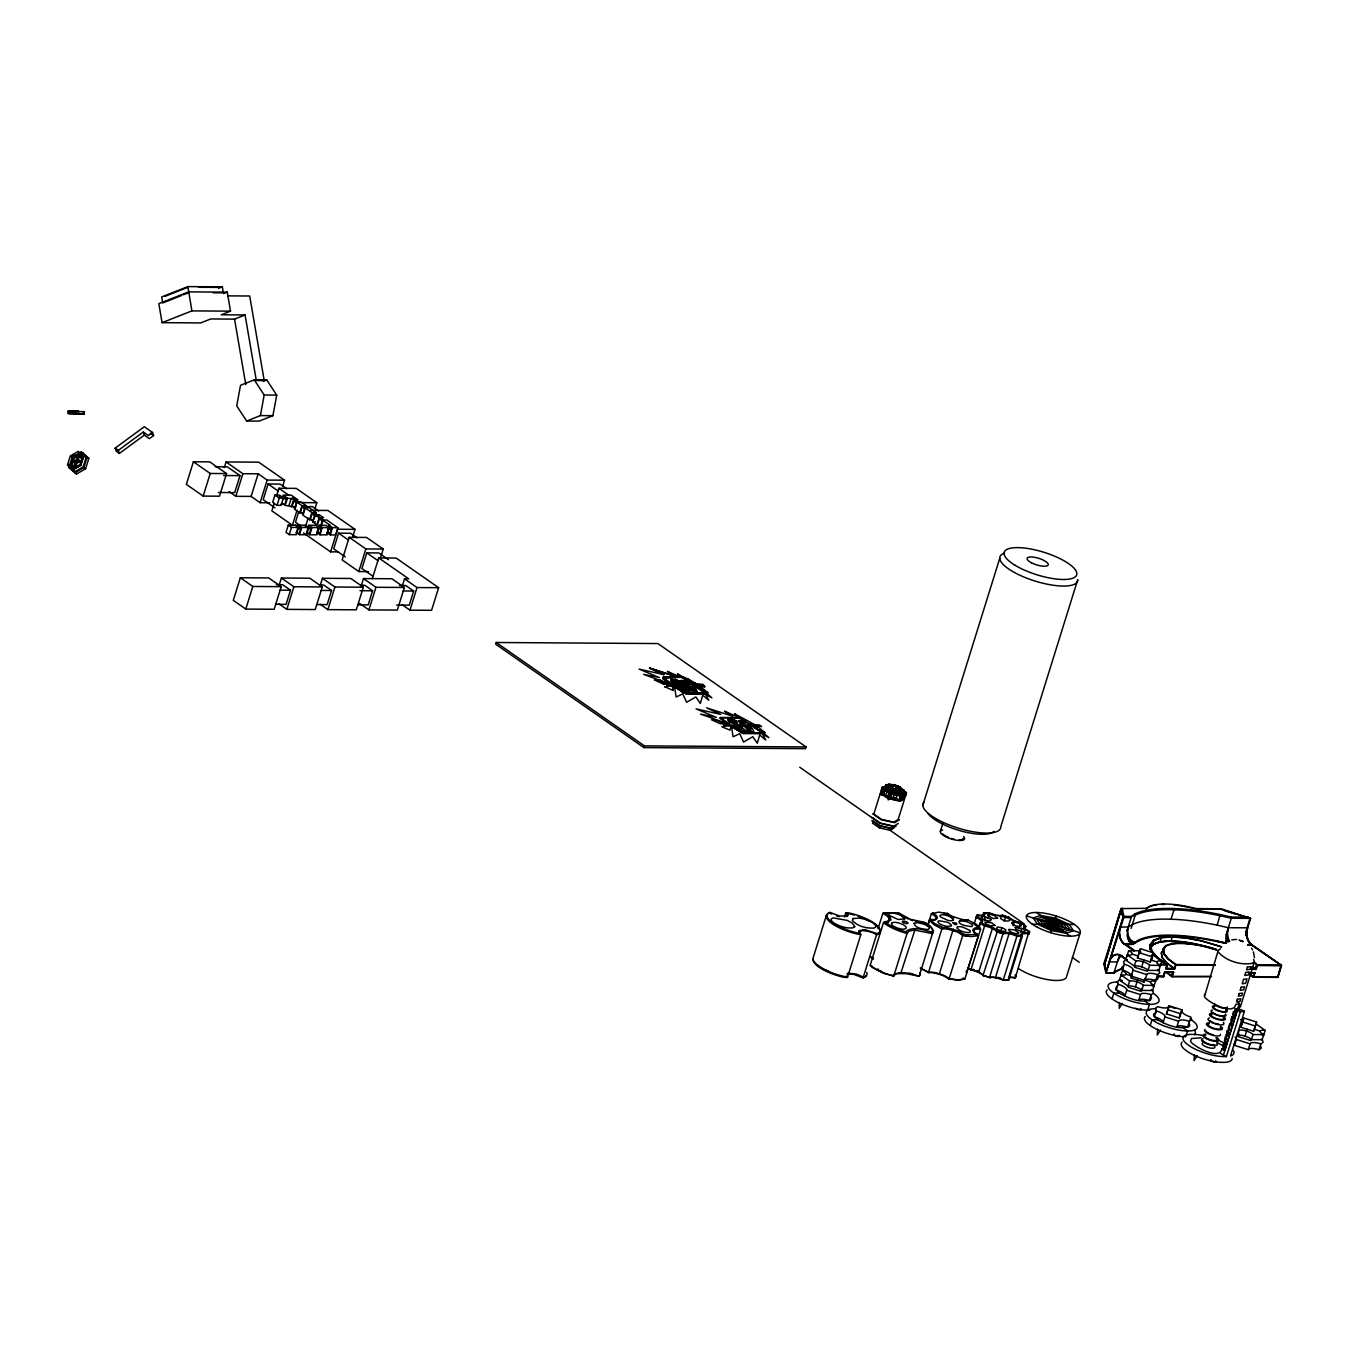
<?xml version="1.0" encoding="UTF-8"?>
<svg xmlns="http://www.w3.org/2000/svg" width="1349" height="1349" viewBox="0 0 1349 1349"><rect width="100%" height="100%" fill="white"/><g stroke="black" fill="none" stroke-linecap="round" stroke-linejoin="round"><path stroke-width="1.5" d="M896.124 799.03L897.102 792.369L899.412 792.892L900.289 796.112L891.149 794.021L892.482 791.34L894.792 791.846L894.202 794.763L894.792 791.846M82.441 411.563L84.363 411.715L84.262 414.109L73.773 413.907L73.858 411.512L75.763 411.647L75.679 414.042L68.04 413.485L68.124 411.091L78.63 411.293L78.579 412.49M69.946 413.62L70.047 411.226L68.124 411.091M1119.434 1002.492L1119.198 1008.361L1122.317 1003.403M1157.577 1029.102L1157.324 1034.97L1160.46 1030.012M1194.337 1054.749L1194.101 1060.618L1197.221 1055.66M966.424 973.067L980.588 929.326L978.699 927.825A12.765 3.963 17.3 0 0 974.298 928.23L973.371 930.877A12.765 3.963 17.3 0 0 976.659 933.71L978.396 935.599L971.836 936.543L965.817 936.105L965.884 934.806L962.343 933.609A12.765 3.963 17.3 0 0 957.503 930.776L948.903 928.061A12.765 3.963 17.3 0 0 943.221 927.589L934.655 923.559L930.237 919.394L927.336 926.004M665.006 686.793L672.982 690.418L674.095 686.236L668.615 685.68L664.939 687.063L668.716 685.359M673.235 686.54L672.982 690.418M901.436 789.671L900.356 787.158L894.151 784.646L893.831 785.708L888.687 785.691L889.75 788.204L895.955 790.716L901.098 790.733L901.436 789.671L895.685 789.856L895.871 786.113L894.572 785.219L890.559 786.298L894.185 786.315L895.5 785.219L894.572 785.219M935.987 919.462L936.105 917.404A12.09 3.76 17.3 0 0 931.366 913.813L938.634 912.126L948.06 913.762A12.765 3.963 17.3 0 0 952.9 916.595L961.5 919.31A12.765 3.963 17.3 0 0 967.166 919.782L975.749 923.829L980.15 927.977M930.237 919.394L931.687 919.546A12.765 3.963 17.3 0 0 936.105 919.141L937.032 916.494A12.765 3.963 17.3 0 0 933.744 913.661L932.479 912.969M973.051 929.309L973.658 932.024A12.09 3.76 17.3 0 0 975.428 933.795M663.86 677.097L663.539 678.851L663.86 677.097C673.134 677.265 689.002 674.449 693.487 685.039M1245.92 933.542L1250.641 918.382L1231.317 918.264L1220.12 915.735A123.939 38.497 17.3 0 0 1178.52 909.951L1169.381 909.648A123.939 38.497 17.3 0 0 1135.251 915.162L1130.327 917.253L1134.661 913.998A124.884 38.801 17.3 0 1 1220.187 914.555L1217.186 925.178A123.939 38.497 17.3 0 0 1175.586 919.394L1166.447 919.107A123.939 38.497 17.3 0 0 1132.3 924.621L1128.236 927.05L1127.039 930.861L1131.17 917.59L1130.664 916.393L1124.189 916.342L1105.927 972.899L1114.021 972.899L1118.017 970.521A123.939 38.497 17.3 0 1 1123.076 968.515M1247.859 944.536L1251.72 944.553L1281.55 965.361L1251.332 944.856A12.934 8.6 -89.6 0 1 1246.409 932.597L1246.746 931.67L1246.678 932.597A12.934 8.6 -89.6 0 0 1251.619 944.856L1281.246 965.53L1277.807 977.401L1253.255 977.249A60.351 18.751 17.3 0 0 1250.607 975.243M844.491 916.932L845.688 913.071L849.415 913.037A27.621 8.583 17.3 0 1 878.233 933.137L876.884 933.592L863.073 977.907L853.782 974.366L847.054 973.894M1128.236 927.05C1126.381 932.749 1128.658 940.034 1134.425 942.462L1129.551 940.472L1128.439 941.113L1132.216 943.76A12.596 8.381 -89.6 0 1 1128.186 927.05L1120.226 926.999A12.596 8.381 -89.6 0 0 1124.257 943.71L1132.216 943.76L1138.32 940.152A113.012 35.108 17.3 0 1 1215.719 940.658L1226.41 943.069L1226.292 934.368L1231.317 918.264L1231.182 917.05L1220.187 914.555M74.802 462.859L75.392 463.179M75.089 463.061L76.691 463.061M75.106 462.977L75.19 462.134M75.814 460.431L78.63 460.026L77.264 460.093M78.63 460.026L78.242 460.751M77.551 460.296C76.05 458.154 78.714 461.78 78.04 459.705M942.209 927.741L928.55 972.359L920.456 968.515M968.616 968.666L971.82 970.184A10.286 3.204 17.3 0 1 983.05 975.394L989.981 977.553A10.286 3.204 17.3 0 1 1002.223 979.762L1003.285 979.93L1016.893 936.223L1016.286 934.924A10.573 3.288 17.3 0 0 1003.673 932.648L997.265 930.625A10.573 3.288 17.3 0 0 985.731 925.296L981.263 922.615L980.065 922.952L978.834 926.915M246.648 421.023L260.391 415.593L264.185 395.021L254.27 379.878L240.527 385.291L236.716 405.88L246.648 421.023L259.177 421.107L272.903 415.677L276.714 395.105L266.782 379.963L254.27 379.878M1149.871 949.038L1150.663 945.109L1153.783 940.658L1161.118 937.859L1160.258 941.838L1152.973 944.62L1149.871 949.038A59.912 18.616 17.3 0 1 1216.326 949.494M1152.973 944.62L1153.783 940.658M1157.914 976.625L1163.597 976.659L1165.064 972.039L1172.854 972.089L1171.809 976.541L1211.486 976.541L1172.112 976.558L1173.579 972.191L1171.809 976.541L1165.974 972.174M1166.16 968.43L1167.104 964.434L1165.789 968.751L1174.777 968.818L1175.839 964.923L1215.162 965.26M1253.255 977.249L1254.907 972.814L1253.255 977.249L1254.03 972.629L1250.135 972.595M1171.117 941.248L1172.129 936.965L1160.444 937.859L1153.007 940.675M878.047 928.803L882.87 913.307L884.624 912.801L890.138 917.067L890.947 920.035L883.511 922.531L870.24 965.159L872.483 967.553L883.41 973.304L892.903 975.647M892.701 976.406L893.763 976.052L907.034 933.424L906.376 931.232C913.56 925.852 923.93 930.186 931.805 932.075L932.446 933.592L919.158 976.221L906.359 973.674L896.427 973.607M1227.775 929.613L1228.366 927.707L1247.69 927.825A12.596 8.381 -89.6 0 0 1251.72 944.553M1249.849 918.871L1245.903 931.569M675.782 687.72L674.702 687.703L676.102 697.011L682.763 693.892L686.624 702.289L695.848 696.927L700.316 703.487L702.711 695.19L708.781 700.283L705.628 694.431L711.901 697.855L702.981 690.064L708.141 692.948L700.485 686.675L699.338 687.383L697.821 686.27L699.069 685.174L699.338 686.708L701.598 686.725L701.969 685.612L704.616 686.86L701.042 686.337L701.969 685.612M1217.186 925.178L1228.366 927.707L1226.325 936.948L1226.41 943.069M976.777 934.705A12.09 3.76 17.3 0 0 978.396 935.599L964.923 978.902L957.908 980.318L948.145 978.565A12.512 3.895 17.3 0 0 943.389 975.782L939.258 974.214L953.288 929.174M68.951 467.513L72.205 457.075L81.26 451.915L82.997 453.112L88.815 458.39L85.56 468.828L76.488 473.988L68.951 467.513L76.488 473.988M72.34 459.554L70.047 466.889L75.156 471.526L83.115 466.973L85.982 457.8L80.873 453.18L72.897 457.716M71.548 464.916L70.789 465.354L72.104 464.258L70.57 464.039M70.688 468.727L74.077 457.901L73.301 457.26M73.537 461.038L73.773 462.505L74.92 461.038L73.251 460.835L74.094 460.346M73.773 462.505L74.92 461.038M73.841 468.12L75.156 467.024L74.33 468.558M74.499 465.725L75.662 464.275L74.499 465.725L76.185 465.945L75.662 464.275M76.944 457.918L78.09 456.468L76.944 457.918L78.613 458.137L78.09 456.468M75.342 466.417L76.488 464.967M76.64 463.23L75.78 462.859M77.77 458.609L78.916 457.159M75.645 467.462L75.375 468.322L74.87 466.821M78.276 455.861L79.102 454.326M79.338 462.538L78.512 461.847L79.658 460.38L78.798 462.049L80.181 462.049L79.658 460.38M79.051 462.336L80.485 461.071M79.355 464.967L80.67 463.871L79.827 465.405M81.328 458.626L82.643 457.53L81.328 458.626L82.845 458.845L82.104 459.267M80.518 465.169L83.385 455.996L78.276 451.359L70.3 455.911L67.45 465.085L72.559 469.705L80.873 465.186L83.351 457.48L79.001 453.534M74.768 472.791L83.823 467.614L87.078 457.176L81.26 451.915M193.413 461.763L186.364 484.375L203.176 496.095L219.499 496.196L226.548 473.583L209.736 461.864L193.413 461.763L210.225 473.482L226.548 473.583M203.176 496.095L210.225 473.482M224.305 467.631L226.076 461.965L258.721 462.184L284.521 480.193L282.767 485.842M215.115 466.771L227.357 466.838L239.987 475.641L234.692 492.604L218.369 492.503M269.766 502.755L260.121 502.688L251.116 496.415L235.822 496.314L242.871 473.701L226.076 461.965M251.116 496.415L258.165 473.803L242.871 473.701M260.121 502.688L267.153 480.075L258.165 473.803M286.797 488.76L280.086 484.089L268.08 484.004L263.207 499.653L274.96 507.865M240.341 577.76L233.293 600.372L245.788 609.09L274.184 609.276L281.233 586.663L268.755 577.945L240.341 577.76L252.819 586.461L281.233 586.663M274.943 495.049L272.683 502.3L277.051 505.335L281.115 505.352L283.374 498.118L279.024 495.083L274.943 495.049L279.294 498.101L283.374 498.118M274.218 503.346L271.874 510.883L292.396 525.216L297.1 510.141M276.562 495.808L278.906 488.271L296.274 488.389L316.813 502.722L315.059 508.371M277.051 505.335L279.294 498.101M245.788 609.09L252.819 586.461M279.294 496.55L283.374 496.567L286.646 498.86L284.943 504.29L280.879 504.256M295.684 507.072L285.195 505.386L287.455 498.152L283.088 495.117L291.249 495.167L297.927 499.838L287.455 498.152M289.006 505.42L291.266 498.169M291.35 507.039L293.593 499.804M296.746 501.086L293.745 501.052L292.177 506.06L295.229 508.185L296.274 504.846M298.196 525.25L288.264 525.132L286.005 532.366L289.242 534.626L296.342 534.676L298.584 527.442L295.347 525.183M296.645 501.929L301.974 505.639L306.307 505.673L300.979 501.963L296.645 501.929L294.386 509.163L299.714 512.873L302.598 512.89M289.242 534.626L291.502 527.392L288.264 525.132M298.551 512.401L295.498 522.181L300.254 525.503M299.714 512.873L301.974 505.639M302.109 506.904L300.557 511.912L303.424 513.918L304.992 508.91L302.109 506.904L305.11 506.92M279.041 585.567L281.385 578.03L309.798 578.215L322.276 586.933L315.244 609.546L286.831 609.36L279.024 603.914M297.151 530.14L296.224 533.159L299.377 533.175L300.776 528.656L298.736 527.223M297.387 528.825L298.5 525.199L305.599 525.25L308.837 527.51L306.577 534.744L299.495 534.693L296.257 532.433M315.076 516.195L316.206 512.586L309.174 507.679L304.84 507.646L302.598 514.88L309.612 519.787L312.513 519.803M299.495 534.693L301.738 527.459L298.5 525.199M305.262 527.307L308.196 517.881M309.612 519.787L311.872 512.553L304.84 507.646M312.007 513.8L315.008 515.891L318.01 515.908L315.008 513.817L312.007 513.8L310.455 518.809L313.457 520.899M306.931 531.708L308.752 525.267L315.851 525.317L319.089 527.577L316.83 534.811L309.73 534.76L306.493 532.501M276.326 584.69L282.632 584.724L290.507 590.221L286.106 604.352L275.567 604.285M319.173 517.645L316.931 524.879L312.614 521.878L314.873 514.644L319.207 514.677L323.507 517.679L319.173 517.645L314.873 514.644M308.988 527.29L311.029 528.724L309.612 533.243L306.459 533.226M313.98 519.23L315.008 515.891M309.73 534.76L311.99 527.526L308.752 525.267M286.831 609.36L293.88 586.731L281.385 578.03M317.757 523.918L319.325 518.91L322.31 518.927M316.745 532.568L319.983 534.828L327.065 534.879L329.325 527.644L326.087 525.385L319.005 525.334L316.711 533.293L319.865 533.31L321.264 528.791L319.241 527.358M320.826 525.402L322.529 519.989L326.863 520.006L337.874 527.695L335.614 534.929L330.218 534.895L326.998 532.636M321.113 526.245L322.664 521.237L319.325 518.91M319.983 534.828L322.242 527.594L319.005 525.334M328.111 529.027L329.24 525.402L330.303 525.419L322.529 519.989M331.517 528.859L328.363 528.825L326.947 533.361L330.1 533.378L331.517 528.859L329.476 527.425M330.218 534.895L332.478 527.661L329.24 525.402M320.084 585.837L322.428 578.299L350.841 578.485L363.336 587.203L356.288 609.815L327.874 609.63L320.067 604.183M338.329 551.91L330.606 551.859L337.655 529.246L355.023 529.364L352.662 536.902M357.181 537.863L350.571 533.26L338.582 533.175L333.709 548.841L345.26 556.901M319.477 584.977L323.693 584.994L331.55 590.491L327.149 604.622L316.627 604.554M380.873 556.581L383.217 549.043L366.574 537.442L349.222 537.324L342.174 559.936L358.8 571.538L368.446 571.605M327.874 609.63L334.923 587.017L322.428 578.299M358.8 571.538L365.849 548.925L349.222 537.324M388.461 559.683L378.782 552.938L366.776 552.854L361.903 568.502L373.201 576.394M361.127 586.107L363.488 578.569L391.901 578.755L404.38 587.473L397.331 610.085L368.918 609.9L359.559 603.357M372.29 578.654L378.749 557.93L396.117 558.048L438.627 587.692L431.579 610.304L409.978 610.17L402.171 604.723M360.52 585.247L364.736 585.264L372.594 590.761L368.193 604.892L357.67 604.824M368.918 609.9L375.966 587.287L363.488 578.569M402.187 586.377L404.531 578.839L408.764 578.873L378.749 557.93M399.456 585.5L405.779 585.533L413.654 591.031L409.253 605.161L396.606 605.077M409.978 610.17L417.01 587.557L404.531 578.839M496.247 642.495L495.724 644.215L643.895 747.599L805.538 748.661L806.061 746.941L657.89 643.557L496.247 642.495L644.434 745.879L806.061 746.941M649.594 668.092L675.866 676.524L649.594 668.092L663.86 674.669L649.611 668.042M654.535 679.997L660.116 679.98L669.188 684.668L663.101 683.892L654.535 679.997L659.897 680.689L669.188 684.668M663.101 677.805L671.026 684.398L662.848 678.631L663.421 676.878L682.409 676.996L685.444 677.957L685.022 678.901L693.116 684.533L693.487 683.269L695.46 683.285L695.646 685.208M663.101 683.892L669.408 683.977M667.468 671.465L681.076 677.35L677.552 673.944M643.895 747.599L644.434 745.879M668.531 685.933L667.536 685.14L669.846 684.449L695.831 684.618M676.574 683.302L671.364 681.464L671.094 679.053C669.138 678.547 688.614 683.235 675.343 679.812M672.291 680.216L672.831 681.599L672.426 679.829L670.638 679.677M669.846 684.449L667.35 685.73M670.504 682.965L669.138 683.825L643.608 674.348L659.357 677.552L639.089 669.121L663.877 674.618M671.364 681.464L671.212 679.34M671.161 683.1L672.409 684.365L663.809 677.974M671.802 681.565L672.966 681.161M678.985 684.651L672.207 681.312M698.799 686.287L671.751 686.489L677.451 686.472L678.142 688.057M673.438 680.334L678.716 681.397L676.996 681.178M676.338 682.729L673.32 681.667L675.09 681.043M674.77 679.087L675.63 679.289M673.185 684.904L672.679 683.538M675.158 680.2L679.913 681.515L680.756 683.589M674.196 685.916L673.168 686.793M673.336 680.638L675.849 680.823M675.95 682.021L673.421 681.363M676.894 681.481L676.76 680.554M676.338 686.708L686.253 692.728L705.156 692.846C692.459 685.848 693.841 682.712 705.797 692.155L705.19 693.959L686.219 693.824L674.972 687.147L675.849 685.747L676.068 687.585L676.625 686.287M672.055 681.414L676.996 683.403L676.051 681.717M676.49 683.555L679.559 682.746L681.194 683.69M675.849 685.747L674.972 687.147M676.608 684.601L678.311 684.651M676.911 683.656L676.81 682.729M677.586 681.599L679.07 682.543L677.586 681.599L678.716 681.397M677.873 684.179L677.063 683.218M677.586 684.365L678.935 684.837M679.053 681.127L675.495 680.233M676.473 683.218C680.419 685.427 679.137 678.193 681.329 683.252M679.424 683.184L679.373 681.346M678.125 688.091L677.586 686.085L678.125 688.091L689.44 692.728L688.563 690.806C692.83 688.445 699.962 695.224 693.841 690.857M680.031 681.801L679.087 681.363L680.115 681.549M682.324 681.953C679.879 679.407 684.584 683.437 685.629 682.999L688.563 682.038L689.423 683.488L685.477 683.876L682.054 682.459L681.245 680.351M678.952 688.294L681.06 687.906L688.968 692.121L687.754 691.278M681.11 680.79L684.736 680.941M663.152 677.738L682.409 676.996M687.889 690.84C690.283 695.814 673.758 687.197 681.464 688.192M663.59 677.974L682.763 677.232M680.149 686.54L680.925 688.344L680.149 686.54C700.097 690.941 664.888 682.476 686.59 687.147L688.31 686.607C688.445 690.081 695.882 687.805 688.799 687.838M682.779 682.257L681.582 680.419M683.066 681.936L682.054 681.97L683.016 682.122M683.302 681.228L687.417 682.071L686.085 681.903M685.494 683.15L683.167 682.324L684.584 681.785M682.425 685.966L685.073 687.147M692.931 690.199C684.55 686.675 698.529 691.683 689.609 689.626L687.703 690.553L686.928 689.17L681.869 688.496L685.14 687.568M684.398 680.25L688.479 681.818L688.951 683.842M685.073 680.402L682.493 681.178M684.381 683.859L684.803 684.618L677.333 683.808M683.218 681.532L685.191 681.616M685.225 682.611L683.252 682.021M685.477 683.876L685.309 682.307M685.596 683.791L689.17 683.623L685.933 683.876M683.184 692.863L675.242 686.287M687.197 684.719L684.87 684.398M705.797 692.155L705.19 693.959L685.983 693.588L683.69 691.835M686.287 683.589L685.764 684.415M687.923 678.884L698.242 685.174L677.569 673.893M688.563 682.038L681.582 680.79M686.59 687.147L688.31 686.607M688.057 683.083L687.72 682.071M686.928 689.17L681.97 688.192M685.983 693.588L686.253 692.728M686.219 693.824L686.489 692.964L705.46 693.082L697.079 687.248M687.703 690.553L687.029 688.867M689.609 689.626L693.032 689.895M689.069 691.784L688.057 692.206M690.621 686.574L694.617 687.771L692.745 688.412L694.617 687.771M693.302 684.887L693.639 683.673M692.56 688.277L688.226 686.152L693.369 688.85C695.291 694.954 691.531 685.933 695.747 688.344L697.248 691.835L696.118 691.835M699.001 686.641L698.091 687.383L699.001 686.641L693.487 683.269M697.939 684.685L696.708 685.545L695.46 683.285M694.904 688.159L692.83 688.159L694.802 688.496M696.388 686.034L697.315 687.299L696.151 685.882M696.708 685.545L700.401 684.972L697.737 684.398L698.748 684.955M696.877 685.343L699.642 684.314L701.868 685.865L699.575 685.983L697.382 684.297M697.062 687.299L697.332 686.422M697.737 686.658L699.018 685.596L697.905 684.82M696.219 692.256L697.248 691.835M698.748 687.838L700.957 687.113L698.107 687.332M699.338 687.383L698.04 685.579M704.836 686.118L702.289 684.348L700.148 684.331L700.637 685.579L699.996 684.702M701.514 685.747L700.637 685.427M702.289 684.348L704.616 686.86M826.364 915.398L813.16 957.824A28.177 8.752 17.3 0 0 844.204 976.474L847.594 977.081L860.797 934.655L858.807 930.675L865.013 929.596L876.884 933.592M880.341 793.178L873.848 814.02L881.639 819.416L893.814 822.148L898.164 819.467L904.673 798.608L900.306 801.289L888.148 798.574L880.341 793.178L883.258 791.391M892.178 785.708L889.598 786.029L886.58 784.477L885.534 787.546L882.769 786.821L881.403 791.644M881.791 793.499L888.671 798.254L899.361 800.648C903.746 800.277 910.052 791.374 902.886 791.425L906.545 792.588L905.044 797.377L900.694 800.041L888.519 797.326L880.728 791.93L882.212 787.142L883.19 787.816L881.808 792.605M901.975 792.959L904.15 790.278L898.215 786.18L888.957 784.106L888.451 785.759C886.293 782.116 883.511 788.372 887.355 787.209M882.735 795.455L883.646 792.588L880.728 791.93L882.364 790.936M886.04 784.814L888.03 786.012L888.283 785.185L885.787 786.062L885.129 787.799L891.065 791.897L902.177 795.269L900.306 793.971L900.828 792.318L904.15 790.278M887.608 788.507L884.877 790.362L883.764 793.954M883.612 787.394L886.63 786.214L883.477 787.344M889.868 785.202L887.76 786.062L888.097 784.814M885.703 795.303L886.833 791.711L889.092 789.536L890.576 790.565L887.659 796.652L890.576 790.565M889.092 789.536L886.833 791.711M889.75 788.204L889.025 784.629L894.151 784.646M879.43 827.898L880.121 825.689L873.258 820.934L872.567 823.16L879.43 827.898L890.138 830.309L1024.211 923.88M888.148 799.873L888.671 798.254M888.671 799.552L889.564 796.686L896.967 798.338M885.635 786.147L891.571 790.244L888.519 797.326L889.564 796.686M890.053 797.664L892.482 791.34M895.837 785.573L895.955 785.86M894.185 794.713L893.072 798.288M895.955 790.716L896.292 789.654L890.087 787.142M897.692 787.833L898.215 786.18M897.102 792.369L897.237 795.438M899.176 788.861L895.82 786.602M899.345 789.064L899.716 787.867L896.798 786.754M900.036 788.238L900.356 787.158M899.412 792.892L902.177 795.269L900.694 800.041M900.727 793.718L901.823 792.386L903.442 795.455L902.329 799.046L903.307 795.404L901.554 793.212M899.176 799.704L900.66 794.932M894.657 825.723L893.965 827.949L890.138 830.309L890.745 828.067L898.299 823.446M890.138 830.309L890.829 828.084L880.121 825.689M902.65 791.88L904.538 794.78L903.29 798.321L905.617 794.123L903.476 791.374L902.65 791.88L904.538 794.78L902.228 796.079L901.233 799.721L902.717 794.932M903.476 791.374L906.005 792.925M903.156 790.598L905.196 793.111L905.567 791.914M904.37 797.647L905.499 794.072L904.606 792.554L901.722 794.325L902.346 796.129L900.98 792.892M922.8 805.37L999.744 558.334M888.232 922.733L889.429 918.854L887.777 916.646A17.857 5.548 17.3 0 0 882.87 913.307L893.443 912.649M940.354 831.372L942.816 823.48M920.423 922.396A17.857 5.548 17.3 0 0 924.891 922.8L927.438 924.335A28.177 8.752 17.3 0 1 933.272 932.665L932.446 933.592L914.875 930.119L900.795 973.219M927.674 925.633L931.366 913.813L933.053 913.239M974.298 923.323L976.895 915.229L978.649 915.195A10.573 3.288 17.3 0 0 984.955 913.054L983.556 912.969A9.662 3.002 17.3 0 1 978.143 915.448M979.256 926.645L982.139 920.237M982.308 916.932L983.556 912.969L989.002 913.003A9.662 3.002 17.3 0 0 991.38 914.015M984.298 920.692L985.512 916.797M988.143 918.281L989.357 914.386M1000.654 931.518L1001.869 927.623L997.231 927.016L996.692 928.567A5.278 1.636 17.3 0 0 1005.427 931.316L1005.966 929.781L1001.869 927.623M1004.263 921.182L1005.477 917.286M1013.065 925.852L1014.279 921.957L1015.51 922.176A5.278 1.636 17.3 0 1 1021.008 926.021C1018.107 928.112 1006.641 922.025 1014.229 921.957M1019.018 928.011L1020.232 924.116M1020.586 932.125L1021.8 928.23M1003.116 980.167L1008.732 979.964L1022.34 936.257A9.662 3.002 17.3 0 1 1028.983 934.014L1029.742 931.872A9.662 3.002 17.3 0 1 1025.83 926.274L1020.552 922.716A10.573 3.288 17.3 0 1 1009.018 917.371L1002.307 915.381A9.662 3.002 17.3 0 1 997.754 915.634M1024.582 930.254L1025.83 926.274L1021.429 923.222A9.662 3.002 17.3 0 1 1017.584 922.328M1119.147 956.239L1113.937 972.949L1105.927 972.899L1103.819 963.928L1121.07 908.585L1147.021 908.332A56.641 17.604 17.3 0 1 1196.175 908.585L1221.267 908.821L1250.641 918.382L1220.727 909.243L1195.821 909.074L1220.727 909.243M1106.568 972.933L1104.494 963.709L1120.935 909.344L1122.958 917.893L1106.062 972.14L1122.958 917.893M1123.936 917.151L1122.267 908.164M1133.109 944.367L1125.15 944.317L1133.109 944.367L1139.18 940.506M1131.12 928.432L1135.251 915.162L1134.661 913.998M1112.065 998.867L1113.869 993.083L1119.4 993.134C1128.557 998.395 1139.956 1003.049 1150.545 1000.165L1151.557 997.282M1118.085 984.247L1116.264 990.115A9.797 3.052 17.3 0 1 1124.931 996.152L1126.752 990.284A9.797 3.052 17.3 0 0 1118.085 984.247L1117.309 981.65L1119.552 980.015A9.797 3.052 17.3 0 0 1122.132 980.74M1154.946 980.217L1155.604 981.178L1152.552 990.486L1141.794 990.419A7.976 2.479 17.3 0 0 1135.386 986.928A7.976 2.479 17.3 0 0 1128.068 986.085L1119.4 980.049L1122.452 970.724L1123.599 970.336M1157.796 977.232L1157.914 978.868L1155.655 980.504A9.797 3.052 17.3 0 0 1144.913 980.436L1131.17 976.103A9.797 3.052 17.3 0 0 1122.503 970.066L1124.324 964.198L1123.548 961.601L1125.808 959.965A9.797 3.052 17.3 0 0 1127.09 960.353L1120.496 955.75A12.596 8.381 -89.6 0 0 1109.35 961.888L1117.36 961.955A12.596 8.381 -89.6 0 1 1122.098 955.412M1151.253 955.244A7.976 2.479 17.3 0 0 1153.193 955.075L1161.86 961.129L1158.791 970.437L1148.033 970.369A7.976 2.479 17.3 0 0 1141.642 966.879A7.976 2.479 17.3 0 0 1134.307 966.036L1125.639 959.999L1128.691 950.674L1139.45 950.741A7.976 2.479 17.3 0 0 1140.883 951.989M1135.453 942.732L1128.708 940.304M1128.068 986.085L1129.653 981.01A7.976 2.479 17.3 0 1 1136.971 981.836A7.976 2.479 17.3 0 1 1143.379 985.326L1154.137 985.394A7.976 2.479 17.3 0 1 1150.545 981.92L1144.694 980.082M1131.17 976.103L1132.991 970.235A9.797 3.052 17.3 0 0 1124.324 964.198M1134.307 966.036L1135.892 960.96A7.976 2.479 17.3 0 1 1143.227 961.786A7.976 2.479 17.3 0 1 1149.618 965.277L1160.376 965.344A7.976 2.479 17.3 0 1 1156.784 961.871L1150.933 960.033M1145.385 978.109L1144.003 982.055L1131.204 978.025L1132.3 974.501M1137.46 957.975L1140.478 948.752L1153.277 952.782L1150.242 962.006L1137.46 957.975L1138.826 954.03M1135.386 986.928L1137.612 980.032M1141.642 966.879L1143.851 959.982M1141.979 988.53L1141.119 991.33L1128.32 987.299M1144.003 982.055L1145.099 978.531M1151.237 994.685A9.797 3.052 17.3 0 0 1140.495 994.618L1138.657 1000.486A9.797 3.052 17.3 0 1 1149.415 1000.553L1151.237 994.685L1153.496 993.049L1152.721 990.453A9.797 3.052 17.3 0 1 1151.439 990.048M1141.794 990.419L1143.379 985.326M1144.913 980.436L1146.734 974.568A9.797 3.052 17.3 0 1 1157.493 974.636L1159.752 973L1158.96 970.403A7.976 2.479 17.3 0 1 1157.644 969.83M1148.033 970.369L1149.618 965.277M1151.608 960.168L1152.653 956.778M1171.016 919.242L1173.95 909.799M1155.655 980.504L1157.493 974.636M1147.645 1010.081L1149.449 1004.297L1144.997 1001.194M1221.587 946.829L1201.403 940.708L1185.653 937.724L1171.59 936.948L1185.94 938.027M1151.304 950.758C1153.968 957.014 1181.404 974.872 1157.004 957.807M1157.847 976.187L1163.597 976.659L1164.575 972.123L1173.697 972.275M1166.143 968.531L1167.357 964.619L1157.712 957.571M1150.208 1025.476L1152.012 1019.692L1157.543 1019.726C1166.683 1025.004 1178.099 1029.658 1188.688 1026.774L1189.818 1025.527L1189.025 1022.93M1156.228 1010.839L1154.39 1016.724A9.797 3.052 17.3 0 1 1163.057 1022.761L1164.895 1016.893A9.797 3.052 17.3 0 0 1156.228 1010.839L1155.435 1008.259L1157.695 1006.624A9.797 3.052 17.3 0 0 1168.453 1006.691L1170.73 1007.096M1174.035 968.295L1166.632 963.102L1162.197 957.739L1161.27 953.102L1163.9 949.544M1171.809 976.541L1172.753 972.427M1165.907 945.733L1163.327 949.241L1164.238 953.81L1168.588 959.072L1175.856 964.518L1174.777 968.818L1165.789 968.751M1196.175 909.479L1200.441 909.901M1181.926 1009.811L1179.245 1017.939L1166.447 1013.908L1169.128 1005.781L1181.926 1009.811L1180.628 1014.01M1179.245 1017.939L1180.56 1013.74L1167.762 1009.71L1169.128 1005.781M1189.38 1021.294A9.797 3.052 17.3 0 0 1178.621 1021.227L1176.8 1027.095A9.797 3.052 17.3 0 1 1187.558 1027.162L1189.38 1021.294L1191.639 1019.659L1190.847 1017.062A9.797 3.052 17.3 0 1 1182.179 1011.025M1253.609 959.291L1254.385 961.871L1240.473 1006.59L1237.842 1008.344L1239.225 1003.892L1235.768 1004.347C1233.913 1015.831 1208.721 1002.695 1204.387 996.81L1218.198 950.472L1220.457 948.836M1245.549 935.531L1246.746 931.67M1201.116 1037.803L1191.504 1038.528L1190.493 1041.411C1194.826 1047.296 1220.019 1060.415 1221.874 1048.949L1224.572 1048.746M1226.932 1043.35L1223.476 1043.822L1222.683 1046.386L1225.634 1047.988M1229.192 1036.538L1226.241 1034.936L1227.202 1031.833L1230.17 1033.435M1232.345 1023.756L1229.664 1023.958L1228.281 1028.376L1231.232 1029.978M1235.279 1016.59L1231.806 1017.045L1230.861 1020.097L1233.812 1021.699M1236.173 1011.48L1233.492 1011.683L1232.649 1014.381L1235.6 1015.966M1222.7 1049.151L1235.246 1008.9L1238.095 1008.546L1240.287 1009.575L1237.269 1010.013L1224.74 1050.264L1222.7 1049.151L1225.55 1048.797M1230.473 1025.038L1232.042 1019.945M1223.442 1055.002L1237.37 1010.3L1241.147 1009.743L1244.419 1011.261L1230.49 1055.963A26.592 8.263 17.3 0 0 1233.155 1050.18M1202.026 1035.341A26.592 8.263 17.3 0 0 1195.872 1034.481L1190.56 1034.346A26.592 8.263 17.3 0 0 1186.311 1043.553L1190.324 1046.47A26.592 8.263 17.3 0 0 1221.098 1056.486L1226.393 1056.604L1240.321 1011.902L1244.419 1011.261M1251.805 966.559L1255.531 968.818L1256.712 965.024L1255.126 969.122L1251.72 966.845M1253.288 962.731C1261.113 961.972 1253.221 976.609 1257.083 964.906L1253.693 962.63M1260.489 1045.559L1261.264 1048.139L1259.005 1049.775A9.797 3.052 17.3 0 0 1248.263 1049.707L1234.52 1045.374L1236.359 1039.506A9.797 3.052 17.3 0 0 1235.111 1037.061M1238.787 1033.722L1237.91 1036.521L1250.708 1040.551M1240.81 1027.247L1243.829 1018.023L1256.627 1022.053L1253.609 1031.277L1240.81 1027.247L1243.829 1018.023M1255.666 1024.498A7.976 2.479 17.3 0 0 1256.543 1024.346L1265.21 1030.4L1262.141 1039.708L1251.4 1039.641A7.976 2.479 17.3 0 0 1244.992 1036.15L1247.201 1029.253M1248.263 1049.707L1250.085 1043.839A9.797 3.052 17.3 0 1 1260.843 1043.907L1263.102 1042.271L1262.31 1039.674A9.797 3.052 17.3 0 1 1261.028 1039.27M1251.4 1039.641L1252.985 1034.548A7.976 2.479 17.3 0 0 1246.577 1031.058A7.976 2.479 17.3 0 0 1239.242 1030.231L1237.657 1035.307A7.976 2.479 17.3 0 1 1244.992 1036.15M1280.471 965.344L1257.083 964.906M1277.807 977.401L1281.55 965.361L1256.998 965.193M1259.005 1049.775L1260.843 1043.907M976.895 915.229L976.153 917.354A9.662 3.002 17.3 0 1 980.065 922.952L984.45 926.004A9.662 3.002 17.3 0 1 996.624 931.653L1000.064 932.884L1000.351 932.007M662.831 678.682L663.421 676.878M1050.466 932.614L1056.233 916.072M1140.478 948.752L1139.096 952.681L1151.894 956.711L1153.277 952.782M1131.204 978.025L1131.895 976.052L1126.044 974.197A7.976 2.479 17.3 0 1 1120.985 974.956L1129.653 981.01M1150.242 962.006L1151.624 958.06M1166.447 1013.908L1167.829 1009.979M1256.627 1022.053L1255.245 1025.982L1242.446 1021.952M1253.609 1031.277L1254.975 1027.331M924.891 922.8L926.763 923.509A26.946 8.364 17.3 0 1 932.344 931.468L931.805 932.075M1163.344 976.474L1164.625 972.359L1173.09 972.444M1163.985 949.258L1161.354 952.816L1162.298 957.453L1166.716 962.815L1174.271 968.464L1175.788 964.67A48.884 15.193 17.3 0 1 1162.973 949.14L1165.57 945.598L1171.792 943.558L1180.24 942.85M891.166 794.072L891.874 792.521L899.901 794.325L900.255 796.062M984.888 925.144L970.858 970.015M77.078 462.269L77.905 462.656M77.011 462.994L77.449 462.151M963.085 934.317L948.954 979.34M1110.868 958.346L1111.306 957.672A12.934 8.6 -89.6 0 1 1120.749 955.446L1127.326 960.033L1120.749 955.446M968.194 919.647L967.722 920.355A12.09 3.76 17.3 0 1 961.028 920.085M1172.112 976.558L1166.345 972.056M1149.854 945.194L1153.108 940.388L1160.545 937.572L1171.674 936.661M973.354 930.523L974.534 929.512A12.09 3.76 17.3 0 1 980.588 929.326L972.511 922.8M72.644 460.565L72.458 462.269L72.93 460.768L71.919 460.549M75.207 457.311L76.674 456.013L76.202 457.53L75.072 456.569L75.493 457.513M75.173 461.324L75.949 461.83L75.611 460.953M72.104 466.079L73.706 465.54L73.234 467.041L72.104 466.079L72.526 467.041M80.906 455.844L80.013 457.547L79.591 456.586L81.193 456.046L80.198 455.844M72.408 466.282L73.706 465.54M80.485 456.046L79.591 456.586M72.239 466.838L73.419 465.338M78.259 461.543L77.315 461.729M80.013 457.547L81.311 456.805M76.64 466.113L78.225 465.574L77.753 467.074L76.64 466.113L77.045 467.074M80.974 460.616L80.788 462.319L81.682 460.616M76.927 466.316L78.225 465.574M81.26 460.818L80.046 461.358M76.758 466.872L77.938 465.371M80.788 462.319L82.104 461.577M877.963 927.067A28.177 8.752 17.3 0 1 878.452 934.183L876.766 934.756A10.725 3.322 17.3 0 0 869.97 931.771L862.787 930.523L859.06 931.687A10.725 3.322 17.3 0 0 860.797 934.655L857.408 934.048A28.177 8.752 17.3 0 1 828.033 913.543L830.141 912.447L839.432 915.988L847.509 916.038M992.645 927.572L978.565 972.41M989.002 913.003L989.981 913.088A10.573 3.288 17.3 0 0 1002.594 915.347L1003.015 915.212M977.823 915.044L977.958 917.168A10.573 3.288 17.3 0 1 981.667 922.463L981.263 922.615M1000.064 932.884L1003.589 933.845A9.662 3.002 17.3 0 1 1016.893 936.223L1022.34 936.257L1021.311 934.958A10.573 3.288 17.3 0 1 1027.618 932.817L1029.135 932.193L1028.309 930.844A10.573 3.288 17.3 0 1 1024.599 925.549L1025.004 925.397M1014.718 977.89L1016.117 975.58L1015.375 977.705L1013.757 977.721A10.286 3.204 17.3 0 0 1008.63 977.806L1022.34 932.901M1122.84 966.221L1121.71 967.469L1122.503 970.066M1116.601 986.271L1115.589 989.154L1119.4 993.134M1204.269 995.174L1205.382 993.926M1254.385 961.871L1253.272 963.119C1241.249 965.699 1226.595 961.23 1218.316 952.107L1218.198 950.472M846.75 916.679L848.268 914.47L846.717 912.548M936.408 918.888L937.353 918.062M884.877 790.362L887.355 789.334M997.518 930.979L983.016 975.361L989.964 977.57A9.662 3.002 17.3 0 1 1003.285 979.93L1008.732 979.964A9.662 3.002 17.3 0 1 1008.378 979.441M995.427 977.721L1009.305 932.817M115.137 448.155L144.326 426.722L152.538 432.456L153.584 435.542L149.385 438.627L144.343 435.103L143.298 432.017L118.307 450.364L115.137 448.155L116.183 451.224L119.353 453.449L144.343 435.103M152.538 432.456L148.339 435.542L143.298 432.017M901.098 790.733L899.783 787.158L894.286 784.916L889.716 784.916L891.318 788.069L894.775 785.674M813.363 959.038A27.621 8.583 17.3 0 0 843.799 977.317L847.594 977.081A10.725 3.322 17.3 0 1 846.396 975.985M695.949 692.391L693.74 691.194L696.017 692.172M733.789 724.835L735.829 724.835M738.308 728.376C730.129 727.465 752.455 735.39 753.45 732.558C748.762 729.758 739.623 732.811 737.127 726.285M734.716 724.362L744.041 724.902M749.724 728.156L751.444 727.954L747.582 726.352M750.634 731.209L754.04 732.187L752.523 728.696L750.162 728.46M882.769 786.821L885.534 787.546M888.957 784.106L882.516 788.069L881.47 789.536L882.55 790.21M886.63 786.214L882.398 788.001L887.035 785.405L885.787 786.062M888.283 785.185L884.573 786.669L887.204 786.534M881.285 795.134L883.848 793.549M899.463 819.754L894.623 822.705L881.184 819.703L872.567 813.734M896.124 826.06L891.756 828.724L879.599 826.01L871.791 820.614M671.313 679.424L672.544 679.744M680.604 683.673L679.626 682.847L680.689 683.42M728.055 719.523C740.314 718.832 739.539 728.207 729.253 720.012C726.706 717.972 727.853 722.17 729.809 721.344M730.011 721.479C725.509 722.035 741.427 725.324 736.402 722.929M728.207 719.439C728.409 718.073 738.459 720.889 735.981 721.378M882.921 789.013L888.772 793.06L889.682 791.627L884.522 788.069L882.819 789.013L886.124 787.479M893.628 974.787C901.57 970.437 911.098 973.944 919.158 976.221A21.146 6.576 17.3 0 0 919.816 972.865M895.837 973.59L893.763 976.052A21.146 6.576 17.3 0 1 880.273 971.196A21.146 6.576 17.3 0 1 870.24 965.159M71.075 456.586L74.465 454.664M82.997 453.112L73.925 458.289L72.205 457.075M80.873 465.186L74.144 469.148L70.873 466.198M935.633 919.664L935.228 919.917A12.09 3.76 17.3 0 1 929.174 920.085L933.845 924.571L942.04 929.073A12.09 3.76 17.3 0 1 948.735 929.343L956.896 931.906A12.09 3.76 17.3 0 1 962.427 935.498L965.817 936.105M682.392 681.228L681.532 680.604L688.31 682.054M688.226 682.324L684.938 680.84L687.568 682.274M688.833 683.909L687.889 682.459M739.91 722.12C734.379 720.012 745.137 720.062 744.985 723.216C727.246 721.833 760.431 724.413 738.561 720.535M738.426 720.602L739.454 720.922M887.726 786.012L890.188 785.725M976.153 917.354L977.216 916.814M687.788 690.25L689.71 689.322M676.422 682.409L678.614 681.7M1145.976 908.737L1147.105 908.265L1145.976 908.737A57.552 17.874 17.3 0 1 1156.413 904.892M213.226 292.767L223.361 292.834L222.332 286.814L187.882 286.595L161.678 296.932L162.723 302.969L181.457 295.549M164.983 296.342L188.135 287.202M183.329 294.824L188.927 292.615M218.589 288.298L222.332 286.814M223.546 293.61L227.256 292.143L230.51 311.147L221.253 314.806L245.08 314.958L256.31 380.536L264.219 380.587L249.717 296.004L227.914 295.869M227.256 292.143L188.624 291.89L158.828 303.66L162.082 322.664L191.895 310.894L230.51 311.147M162.082 322.664L200.697 322.917L210.731 318.954L234.557 319.123L245.08 314.958M263.359 381.312L266.782 379.963M899.716 787.867L899.935 788.693M730.989 726.251L729.961 730.163L721.917 726.807L725.509 725.695M989.475 977.721L1003.251 932.8M830.141 912.447L828.792 912.902A27.621 8.583 17.3 0 0 857.593 933.002L860.308 933.491M884.624 912.801L898.535 912.885L910.322 919.276L925.009 922.446M977.907 934.402L965.884 934.806M863.073 977.907L864.422 977.452A27.621 8.583 17.3 0 0 866.058 975.631M1127.106 955.766L1128.253 955.379M1122.014 975.428L1120.867 975.816A7.976 2.479 17.3 0 1 1122.014 976.423M1155.874 1012.492L1153.614 1014.128L1153.732 1015.763L1157.543 1019.726M1226.19 1035.492L1227.337 1035.105M1227.152 1043.671L1224.302 1044.025L1226.342 1045.121M754.698 726.403L724.329 725.492L752.624 724.953M675.765 681.127L676.675 680.857M982.966 915.364L983.927 915.111M681.869 688.496L685.056 687.872M673.32 681.667L674.989 681.346M683.167 682.324L684.483 682.088M689.946 688.631L692.104 688.26M689.862 688.934L692.003 688.563M749.943 728.308L746.84 728.696L749.909 729.944L744.682 730.298L743.906 728.932L738.847 728.241L742.034 727.617L738.999 726.302M686.523 682.223L687.417 682.071M687.332 682.375L686.439 682.527L687.653 683.032M1231.738 939.831L1236.611 939.41M928.247 972.814L929.394 972.663A12.512 3.895 17.3 0 1 934.941 973.135L939.258 974.214M1171.505 943.406L1191.504 943.676M1160.258 941.838L1171.185 940.961M1114.021 972.899L1113.026 972.983L1117.039 970.589A124.884 38.801 17.3 0 1 1122.132 968.565M984.719 912.717L989.205 912.733M1021.547 935.295L1017.062 935.279M1234.318 1011.885L1236.628 1011.716M1234.959 1017.079L1232.632 1017.264L1234.672 1018.36M1232.801 1023.992L1230.49 1024.178L1232.514 1025.274M1226.241 1034.936L1228.939 1034.734M847.796 973.067L856.767 974.197L863.545 977.182L865.249 976.609A28.177 8.752 17.3 0 0 866.732 972.325M871.049 966.356L872.449 966.289M914.875 930.119L909.125 930.962L907.034 933.424L903.51 932.463A28.177 8.752 17.3 0 1 885.349 924.048L883.511 922.531A17.857 5.548 17.3 0 0 888.131 921.755L889.396 918.736M681.414 688.361L679.036 688.024L681.009 688.091M895.871 786.113L899.311 789.873L896.798 786.13M896.174 789.384L900.727 789.384M888.401 794.257L890.795 795.269M904.724 794.308L905.128 795.269M903.965 796.703L905.044 797.377M198.438 287.27L219.027 287.404M264.185 395.021L276.714 395.105M70.047 411.226L78.63 411.293M73.858 411.512L84.363 411.715M75.156 412.457L69.996 412.423L73.807 412.71M68.04 413.485L78.546 413.671M260.391 415.593L272.903 415.677M223.647 475.539L239.987 475.641M267.153 480.075L284.521 480.193M282.565 498.826L286.646 498.86M301.383 502.604L316.813 502.722M306.375 506.566L312.378 506.6L318.718 511.035M310.54 510.344L327.908 510.462L355.023 529.364M311.872 512.553L316.206 512.586M312.614 521.878L315.497 521.894M291.502 527.392L298.584 527.442M301.738 527.459L308.837 527.51M311.99 527.526L319.089 527.577M322.242 527.594L329.325 527.644M332.478 527.661L337.874 527.695M297.623 528.623L300.776 528.656M307.876 528.69L311.029 528.724M318.111 528.757L321.264 528.791M365.849 548.925L383.217 549.043M293.88 586.731L322.276 586.933M334.923 587.017L363.336 587.203M375.966 587.287L404.38 587.473M417.01 587.557L438.627 587.692M279.968 590.137L290.507 590.221M321.028 590.424L331.55 590.491M359.964 590.677L372.594 590.761M403.115 590.963L413.654 591.031M677.333 683.42L681.009 683.437M693.926 684.466L696.118 683.741M693.268 684.01L695.224 684.027M677.198 684.247L684.263 684.247M697.737 684.398L699.608 684.415L699.929 685.562M698.259 685.123L697.669 685.545M697.113 685.157L700.721 685.191M692.391 686.624L697.737 686.607M689.609 692.155L696.657 692.206M727.195 723.587L700.586 714.11L716.319 717.348L696.067 708.883L720.838 714.414L706.572 707.837L732.844 716.268L724.447 711.21L738.055 717.095L734.531 713.688L755.221 724.919M754.647 725.307L750.229 723.755L755.727 727.583L757.7 727.6L754.799 726.066L755.76 726.082M756.907 725.324L759.032 724.835L761.595 726.605L758.02 726.099M724.329 725.492L760.313 725.728M757.413 725.813L756.351 726.352M732.76 727.465L731.681 727.448L733.063 736.773L739.724 733.671L743.586 742.034L752.809 736.723L757.295 743.232L759.672 734.986L765.743 740.028L762.59 734.227L768.863 737.65L759.942 729.86L765.102 732.743L757.447 726.47M1032.305 924.2L1074.394 924.47M1124.155 944.013L1124.307 944.013A12.934 8.6 -89.6 0 1 1119.383 931.754L1119.451 930.827L1119.215 931.754A12.934 8.6 -89.6 0 0 1124.155 944.013L1134.189 950.91M1247.741 944.84L1251.619 944.856L1247.656 945.126M1160.292 964.265L1166.379 964.299M1175.856 964.518L1215.044 964.771M1159.769 964.569L1167.357 964.619L1159.584 964.805M1216.528 949.881C1200.34 945.615 1182.196 939.444 1165.823 946.02L1163.243 949.527L1164.153 954.097L1168.504 959.358L1175.772 964.805L1215.297 964.923M1281.162 965.699L1257.167 965.547M1165.907 968.245L1174.271 968.464M1250.759 968.987L1255.986 969.358L1250.59 969.324M1250.472 969.223L1255.868 969.256M1249.511 972.781L1254.907 972.814L1250.152 973.118M912.818 973.759L908.838 973.253M1250.034 974.4L1253.423 976.659L1277.688 976.963M1157.982 976.288L1163.428 976.322M1117.697 982.139L1115.657 982.089A26.592 8.263 17.3 0 0 1111.391 991.296L1115.421 994.213A26.592 8.263 17.3 0 0 1146.178 1004.229L1151.49 1004.347A26.592 8.263 17.3 0 0 1155.756 995.14L1153.277 993.353M1155.823 1008.748L1153.783 1008.698A26.592 8.263 17.3 0 0 1149.533 1017.905L1153.547 1020.822A26.592 8.263 17.3 0 0 1184.321 1030.838L1189.633 1030.956A26.592 8.263 17.3 0 0 1193.882 1021.749L1189.869 1018.832M1149.702 1010.131L1144.39 1010.013A26.592 8.263 17.3 0 1 1113.616 999.997L1109.603 997.08A26.592 8.263 17.3 0 1 1107.175 989.862M734.412 726.268L735.104 727.853L737.903 728.089M979.138 970.875L976.794 970.572M76.64 413.536L84.262 414.109M1180.324 942.698L1203.848 945.986M748.982 728.308L745.677 727.887L745.204 726.656L739.218 726.302M667.536 685.14L671.937 685.899M679.171 682.24L677.451 681.936L679.07 682.543M943.946 913.324L947.318 913.931A12.09 3.76 17.3 0 0 952.866 917.505L953.928 917.944M1146.734 974.568L1132.991 970.235M1140.495 994.618L1126.752 990.284M1240.524 1019.608L1242.8 1020.013A7.976 2.479 17.3 0 0 1243.407 1020.62M1178.621 1021.227L1164.895 1016.893M1252.985 1034.548L1263.726 1034.616A7.976 2.479 17.3 0 1 1260.135 1031.142L1254.283 1029.304M1250.085 1043.839L1236.359 1039.506M883.19 787.816L885.871 788.305M1185.569 938.01L1201.487 940.961M891.571 790.244L900.828 792.318M891.537 792.875L889.042 791.863M892.65 825.841L880.492 823.109L872.702 817.713M893.476 826.414L880.037 823.396L871.42 817.427M1225.617 941.113L1228.602 941.787L1226.292 934.368M1215.904 941.012L1226.157 943.339L1215.82 941.298A112.034 34.804 17.3 0 0 1139.096 940.793M915.431 921.367L917.978 921.957M1104.494 963.709L1106.062 972.14M671.296 683.521L673.438 684.078M836.515 915.971L839.078 916.629M1002.307 915.381L1005.831 916.342M906.208 931.906L903.897 931.282A26.946 8.364 17.3 0 1 886.529 923.239L885.264 922.176M1172.315 1007.534L1175.485 1008.394M1203.797 945.851L1216.68 949.494M1201.318 940.995L1217.591 945.632M1224.909 910.828L1234.655 913.813M1238.534 914.993L1248.28 917.978L1248.533 917.168L1231.182 917.05L1231.317 918.264M682.156 677.822L685.174 678.817M683.454 692.003L686.489 692.964M1026.471 915.87L1080.212 932.8L1066.418 977.114A28.177 8.752 17.3 0 1 1047.161 979.526A28.177 8.752 17.3 0 1 1018.495 968.515M1135.892 960.96L1127.224 954.907A7.976 2.479 17.3 0 0 1132.283 954.148L1138.134 956.003M1134.56 967.25L1147.358 971.28M682.51 678.058L693.369 684.55M910.339 919.799L912.868 920.642M745.07 726.335L750.348 728.595L750.853 731.074M1217.574 945.548L1221.418 947.032M908.214 918.973L903.51 916.747A17.857 5.548 17.3 0 1 898.839 913.408L898.535 912.885M679.677 682.678L680.891 683.15M688.159 683.032L689.086 683.403M694.077 690.705L696.421 691.649M891.318 788.069L895.685 789.856M901.857 797.276L899.884 797.259M679.34 688.412L687.889 691.953M966.626 972.427L966.103 971.196M688.007 683.269L688.901 683.656M654.754 679.306L663.32 683.201M1217.118 1042.541L1222.649 1045.576M1130.411 917.202L1131.17 917.59L1123.177 917.539L1121.07 908.585M1235.246 1008.9L1240.321 1011.902M1233.492 1011.683L1236.443 1013.284M1233.475 1014.583L1235.515 1015.679M1231.806 1017.045L1234.773 1018.647M1231.688 1020.299L1233.728 1021.412M1229.664 1023.958L1232.615 1025.56M1228.028 1032.036L1230.069 1033.149M1226.056 1038.376L1228.096 1039.472M1228.197 1039.759L1225.229 1038.157L1224.437 1040.72L1227.388 1042.322M1225.263 1040.939L1227.303 1042.035M1223.476 1043.822L1226.426 1045.408M1223.509 1046.588L1225.533 1047.701M1221.874 1048.949L1224.825 1050.551M1220.491 1053.4L1226.393 1056.604M754.445 725.02L755.457 725.577M962.815 978.666L964.198 979.441M870.409 957.031L873.596 959.038M968.295 968.177L970.842 969.712A9.662 3.002 17.3 0 1 983.016 975.361L983.337 975.799M920.355 967.857L928.55 972.359A12.09 3.76 17.3 0 1 935.262 972.629L943.406 975.209A12.09 3.76 17.3 0 1 948.954 978.784L958.363 979.846L964.923 978.902A12.09 3.76 17.3 0 1 963.287 977.991M667.485 671.414L675.866 676.524M1249.95 974.686L1253.339 976.946L1277.621 977.064L1281.044 965.614M903.375 791.07L905.095 793.111M1125.251 944.03L1133.767 949.966M1124.257 943.71L1134.189 950.657M1036.386 912.497L1070.313 936.172M695.409 683.741L696.927 684.803M1183.14 1027.803L1187.592 1030.906L1185.788 1036.69L1182.517 1036.622A26.592 8.263 17.3 0 1 1151.759 1026.606L1147.729 1023.689A26.592 8.263 17.3 0 1 1145.318 1016.471M799.738 767.277L873.073 818.438M1072.371 957.486L1079.251 962.275M663.556 678.8L669.424 682.948M676.085 687.535L683.403 692.712M278.906 488.271L289.175 495.437M292.598 497.832L299.444 502.604M315.632 513.885L319.022 516.245M293.745 501.052L296.797 503.177M268.08 484.004L278.164 491.036M338.582 533.175L348.497 540.089M366.776 552.854L378.074 560.729M328.077 531.944L330.1 533.378M282.295 503.362L285.195 505.386M317.824 531.877L319.865 533.31M303.508 532.956L330.606 551.859M150.295 433.248L153.584 435.542M229.111 491.626L235.822 496.314M87.078 457.176L88.815 458.39M79.591 454.765L79.321 455.642M74.077 457.901L73.807 458.778M77.078 459.857L77.18 460.515M75.982 460.734L76.117 459.689M76.252 462.37L77.298 463.196M83.823 467.614L85.56 468.828M931.552 932.901L932.446 933.592M1236.544 1000.975L1239.023 1003.032L1240.473 1006.59M990.975 919.31L984.281 916.578A5.278 1.636 17.3 0 0 983.354 919.259C985.023 920.153 991.751 922.632 990.992 919.327M68.63 464.41L72.981 468.339M845.57 976.946L846.498 977.806M1029.068 931.198L1015.375 977.705A9.662 3.002 17.3 0 0 1008.394 978.143M1008.765 917.033L1009.254 917.573A9.662 3.002 17.3 0 0 1016.286 921.89M1157.695 957.554L1152.012 950.91L1150.663 945.109M1155.874 956.492L1151.22 951.045L1149.938 944.907M900.795 789.3L899.446 788.035L900.441 790.329L895.888 790.312L890.374 788.069L889.429 785.843M1229.664 1030.214L1228.99 1029.27L1226.899 1030.872L1227.691 1033.469M1225.853 1039.337L1225.077 1036.74M1159.6 965.26L1160.275 966.204A7.976 2.479 17.3 0 0 1158.96 966.053M1153.361 985.31L1154.019 986.254A7.976 2.479 17.3 0 0 1152.721 986.102M1009.929 919.951L1009.575 919.428A5.278 1.636 17.3 0 0 1000.84 916.679C998.159 919.344 1008.647 922.885 1009.946 919.967M1251.484 948.145L1252.563 949.949M745.356 731.175L745.862 732.136M1028.444 932.952L1028.983 934.014M695.561 688.917L697.062 692.442M1127.208 934.688L1129.551 940.472M688.226 686.911L688.698 688.142M739.37 720.99L739.758 722.019M118.307 450.364L119.353 453.449M744.732 731.023L745.036 731.951M1253.406 951.888L1254.469 957.52M1127.241 936.105L1128.034 939.444M1121.39 909.445L1123.009 916.291M736.301 721.597L736.52 722.862M234.557 319.123L245.788 384.684M187.882 286.595L191.895 310.894M947.318 913.071L947.318 913.931M1161.607 904.471A57.552 17.874 17.3 0 1 1164.474 904.437M1174.018 904.994A57.552 17.874 17.3 0 1 1193.932 908.602M1229.765 941.535A12.596 8.381 -89.6 0 1 1228.366 927.707M1149.803 949.342A59.912 18.616 17.3 0 1 1216.242 949.78M881.639 971.499A8.128 2.529 17.3 0 1 879.986 970.622M878.705 969.746A8.128 2.529 17.3 0 1 877.879 968.886M871.521 957.048A17.857 5.548 17.3 0 1 873.157 958.178M995.258 915.195A9.662 3.002 17.3 0 1 992.645 914.47M1016.117 975.58A9.662 3.002 17.3 0 1 1014.988 975.04M974.248 969.779A5.16 1.602 17.3 0 1 973.118 969.24M1000.57 978.109A5.278 1.636 17.3 0 1 997.956 977.283M854.372 915.06A28.177 8.752 17.3 0 0 849.077 913.678L845.688 913.071A10.725 3.322 17.3 0 1 847.425 916.038M857.88 916.156A28.177 8.752 17.3 0 1 862.989 918.062M864.608 918.753A28.177 8.752 17.3 0 1 869.178 920.929M874.287 923.998A28.177 8.752 17.3 0 1 876.917 926.055M831.692 914.082A10.725 3.322 17.3 0 1 829.719 912.969M827.915 970.875A12.326 3.828 17.3 0 1 817.494 964.619M923.93 802.267A40.689 12.647 17.3 0 0 957.453 827.881A40.689 12.647 17.3 0 0 1000.823 826.633L1077.767 579.581A40.689 12.647 17.3 0 1 1029.371 579.143A40.689 12.647 17.3 0 1 1004.583 553.073M993.876 831.372A35.563 11.045 17.3 0 1 961.415 831.068A35.563 11.045 17.3 0 1 927.994 813.43M963.574 836.633A12.681 3.946 17.3 0 1 958.785 840.461A12.681 3.946 17.3 0 1 942.985 835.132L941.332 833.749A12.681 3.946 17.3 0 1 942.631 830.023M963.001 838.505A11.062 3.44 17.3 0 1 962.36 839.247M961.028 839.685A11.062 3.44 17.3 0 1 959.105 839.837M954.08 839.179A11.062 3.44 17.3 0 1 951.315 838.437M948.617 837.459A11.062 3.44 17.3 0 1 942.749 833.935M1140.698 1008.63A3.018 0.944 17.3 0 1 1139.956 1009.861A3.018 0.944 17.3 0 1 1135.791 1008.276M1178.841 1035.239A3.018 0.944 17.3 0 1 1178.588 1036.487A3.018 0.944 17.3 0 1 1174.675 1035.425A3.018 0.944 17.3 0 1 1174.237 1033.992M1194.59 1030.316A26.592 8.263 17.3 0 1 1194.506 1034.75M1152.552 990.486A7.976 2.479 17.3 0 1 1151.405 989.879M1121.862 980.251A7.976 2.479 17.3 0 1 1119.4 980.049M1150.545 981.92A7.976 2.479 17.3 0 1 1155.604 981.178M1122.452 970.724A7.976 2.479 17.3 0 1 1126.044 974.197M1262.327 1035.324A7.976 2.479 17.3 0 1 1263.625 1035.476M1260.135 1031.142A7.976 2.479 17.3 0 1 1265.21 1030.4M1234.301 1044.025A9.797 3.052 17.3 0 1 1234.52 1045.374M1126.938 960.151A7.976 2.479 17.3 0 1 1125.639 959.999M1156.784 961.871A7.976 2.479 17.3 0 1 1161.86 961.129M1128.691 950.674A7.976 2.479 17.3 0 1 1132.283 954.148M1158.96 970.403A9.797 3.052 17.3 0 1 1157.678 969.998M1215.601 1060.887A3.018 0.944 17.3 0 1 1215.365 1062.135A3.018 0.944 17.3 0 1 1211.453 1061.073A3.018 0.944 17.3 0 1 1211.014 1059.639M1232.193 1058.425A26.592 8.263 17.3 0 1 1224.605 1062.388L1219.294 1062.27A26.592 8.263 17.3 0 1 1188.52 1052.254L1184.506 1049.337A26.592 8.263 17.3 0 1 1182.078 1042.119M1216.832 1039.674A26.592 8.263 17.3 0 1 1225.01 1043.519M1214.791 1046.908A6.661 2.074 17.3 0 1 1207.793 1047.431A6.661 2.074 17.3 0 1 1202.515 1043.047M1214.69 1044.817A6.661 2.074 17.3 0 1 1212.11 1044.801M1210.508 1044.514A6.661 2.074 17.3 0 1 1204.556 1042.069M1203.679 1041.361A6.661 2.074 17.3 0 1 1203.207 1040.686M1216.882 1043.064A8.398 2.614 17.3 0 1 1208.67 1044.564A8.398 2.614 17.3 0 1 1203.021 1038.696M1217.152 1037.786A8.398 2.614 17.3 0 1 1215.938 1041.259A8.398 2.614 17.3 0 1 1204.623 1037.701A8.398 2.614 17.3 0 1 1205.837 1034.211M1215.871 1037.769A6.661 2.074 17.3 0 1 1215.314 1040.534A6.661 2.074 17.3 0 1 1206.681 1038.19A6.661 2.074 17.3 0 1 1205.736 1035.02M1213.493 1034.919A6.661 2.074 17.3 0 1 1210.205 1033.89M1208.755 1033.216A6.661 2.074 17.3 0 1 1207.54 1032.491M1206.681 1031.766A6.661 2.074 17.3 0 1 1206.208 1031.091M1220.457 1034.312A8.381 2.597 17.3 0 1 1211.655 1034.97A8.381 2.597 17.3 0 1 1205.028 1029.456M1220.693 1026.387A8.381 2.597 17.3 0 1 1219.479 1029.86A8.381 2.597 17.3 0 1 1208.181 1026.302A8.381 2.597 17.3 0 1 1209.395 1022.829M1220.289 1027.095A6.661 2.074 17.3 0 1 1213.763 1028.292A6.661 2.074 17.3 0 1 1209.277 1023.638M1218.569 1024.076A6.661 2.074 17.3 0 1 1215.297 1023.335M1213.678 1022.761A6.661 2.074 17.3 0 1 1212.211 1022.07M1211.014 1021.345A6.661 2.074 17.3 0 1 1210.137 1020.637M1223.307 1022.34A8.364 2.597 17.3 0 1 1215.129 1023.84A8.364 2.597 17.3 0 1 1209.513 1017.989M1223.678 1016.758A8.364 2.597 17.3 0 1 1222.464 1020.215A8.364 2.597 17.3 0 1 1211.2 1016.674A8.364 2.597 17.3 0 1 1212.414 1013.2M1223.273 1017.466A6.661 2.074 17.3 0 1 1216.764 1018.664A6.661 2.074 17.3 0 1 1212.279 1013.993M1224.909 1015.139A6.661 2.074 17.3 0 1 1219.53 1015.544A6.661 2.074 17.3 0 1 1212.7 1012.391M1225.381 1014.026A7.774 2.411 17.3 0 1 1217.759 1015.426A7.774 2.411 17.3 0 1 1212.515 1009.979M1225.668 1008.968A7.774 2.411 17.3 0 1 1224.555 1012.188A7.774 2.411 17.3 0 1 1214.049 1008.883A7.774 2.411 17.3 0 1 1215.179 1005.663M1225.701 1009.676A6.661 2.074 17.3 0 1 1219.176 1010.873A6.661 2.074 17.3 0 1 1214.707 1006.219M1227.253 1006.91A6.661 2.074 17.3 0 1 1221.081 1007.686A6.661 2.074 17.3 0 1 1214.572 1003.487M720.568 717.719L730.146 724.683L719.81 718.427L720.13 717.483L739.117 717.617L750.449 724.818L739.471 717.853L720.568 717.719M705.409 692.071L704.886 693.723L705.409 692.071M1121.339 909.125L1104.797 963.624L1121.339 909.125M1237.37 999.221L1236.561 1001.784L1240.018 1001.312L1240.827 998.749L1237.37 999.221M1239.124 993.555L1238.331 996.135L1241.788 995.663L1242.581 993.1L1239.124 993.555M1241.097 987.232L1240.136 990.351L1243.593 989.879L1244.554 986.777L1241.097 987.232M1243.542 979.357L1242.176 983.775L1245.633 983.32L1247.016 978.902L1243.542 979.357M1245.7 972.444L1244.756 975.496L1248.213 975.023L1249.157 971.988L1245.7 972.444M1247.37 967.081L1246.543 969.779L1250 969.307L1250.843 966.609L1247.37 967.081M762.118 732.692L742.962 733.35L731.951 726.892L743.198 733.569L762.168 733.704L762.489 732.76L752.86 726.504L762.118 732.692M891.588 923.171L891.369 923.795A8.128 2.529 17.3 0 0 903.24 929.292C913.256 927.994 895.483 919.714 891.588 923.171M914.049 923.323C915.094 928.179 922.851 929.141 927.269 929.444A8.128 2.529 17.3 0 0 923.458 924.014L917.556 922.682L914.049 923.323M853.006 918.568L852.349 920.44C857.374 926.308 866.092 928.382 873.579 928.095A12.326 3.828 17.3 0 0 873.241 923.154A12.326 3.828 17.3 0 0 859.246 918.096L853.006 918.568M854.743 926.645L852.534 927.96L847.779 927.927A12.326 3.828 17.3 0 1 833.783 922.885A12.326 3.828 17.3 0 1 833.429 917.927L847.256 920.406L852.197 923.003L854.743 926.645M904.623 918.989L898.063 919.478L889.716 915.617A8.145 2.529 17.3 0 1 891.959 913.121A8.145 2.529 17.3 0 1 901.469 915.684L904.623 918.989M953.439 919.883L953.018 920.355A7.049 2.192 17.3 0 1 947.757 920.322L940.54 916.966A7.049 2.192 17.3 0 1 942.479 914.807A7.049 2.192 17.3 0 1 950.708 917.033L953.439 919.883M952.967 922.783C955.986 927.185 959.915 922.328 952.967 922.783M951.399 925.734L947.42 926.459A7.049 2.192 17.3 0 1 939.41 923.576A7.049 2.192 17.3 0 1 939.224 920.76L947.116 922.176A7.049 2.192 17.3 0 1 951.349 925.127L951.399 925.734M959.409 921.182L959.038 922.244A7.049 2.192 17.3 0 0 963.287 925.212L971.179 926.628A7.049 2.192 17.3 0 0 970.976 923.795A7.049 2.192 17.3 0 0 962.984 920.912L959.409 921.182M957.368 927.033L956.997 928.095L959.695 930.338A7.049 2.192 17.3 0 0 967.924 932.564A7.049 2.192 17.3 0 0 969.864 930.405L962.63 927.067A7.049 2.192 17.3 0 0 957.368 927.033M997.569 918.197L993.319 918.517L987.519 915.482A5.278 1.636 17.3 0 1 994.365 915.516L997.569 918.197M994.904 925.465L990.739 925.785A5.16 1.602 17.3 0 1 985.36 922.025L991.768 922.851L994.904 925.465M1009.001 929.461L1009.103 930.81L1011.902 932.496A5.278 1.636 17.3 0 0 1018.748 932.53L1014.279 929.849L1009.035 929.461M1015.207 927.37L1015.982 929.276L1021.986 931.434A5.278 1.636 17.3 0 0 1022.913 928.753L1015.207 927.37M1239.259 940.219L1242.935 941.551L1239.259 940.219M734.328 721.985L730.298 721.411L731.967 721.091L730.315 720.383L736.048 722.288L734.328 721.985M743.282 722.541L740.179 721.277L744.631 722.777L743.282 722.541M1040.619 915.465L1033.182 917.995L1037.566 924.234L1051.175 930.54L1066.064 933.204L1073.5 930.692L1069.133 924.436L1055.508 918.129L1040.619 915.465M1042.743 916.932L1036.555 919.04L1040.197 924.25L1051.545 929.512L1063.939 931.737L1070.145 929.63L1066.503 924.419L1055.154 919.175L1042.743 916.932M1044.868 918.416L1039.91 920.102L1042.828 924.267L1051.9 928.466L1061.832 930.254L1066.789 928.567L1063.872 924.402L1054.783 920.203L1044.868 918.416M1046.976 919.9L1043.266 921.165L1045.458 924.284L1052.254 927.438L1059.707 928.77L1063.417 927.505L1061.241 924.385L1054.429 921.232L1046.976 919.9M1049.1 921.384L1046.622 922.227L1048.089 924.301L1057.582 927.303L1060.061 926.459L1058.611 924.369L1049.1 921.384M1051.225 922.851L1049.977 923.272L1050.719 924.318L1056.705 925.397L1051.225 922.851M673.117 681.481L671.886 681.296L673.117 681.481M756.351 724.936L754.091 724.919L758.56 726.47L756.351 724.936M726.167 724.413L720.079 723.654L711.513 719.759L716.875 720.433L726.167 724.413M1037.415 927.269A28.177 8.752 17.3 0 0 1080.212 932.8A28.177 8.752 17.3 0 0 1042.406 912.936A28.177 8.752 17.3 0 0 1037.415 927.269M903.493 922.649A2.968 0.927 17.3 0 0 908.012 923.239A2.968 0.927 17.3 0 0 904.015 921.131A2.968 0.927 17.3 0 0 903.493 922.649M1015.207 565.366A37.941 11.787 17.3 0 0 1075.777 576.343A37.941 11.787 17.3 0 0 1030.349 548.925A37.941 11.787 17.3 0 0 1015.207 565.366M1031.412 562.752A11.062 3.44 17.3 0 0 1048.224 564.927A11.062 3.44 17.3 0 0 1033.368 557.12A11.062 3.44 17.3 0 0 1031.412 562.752"/></g></svg>
